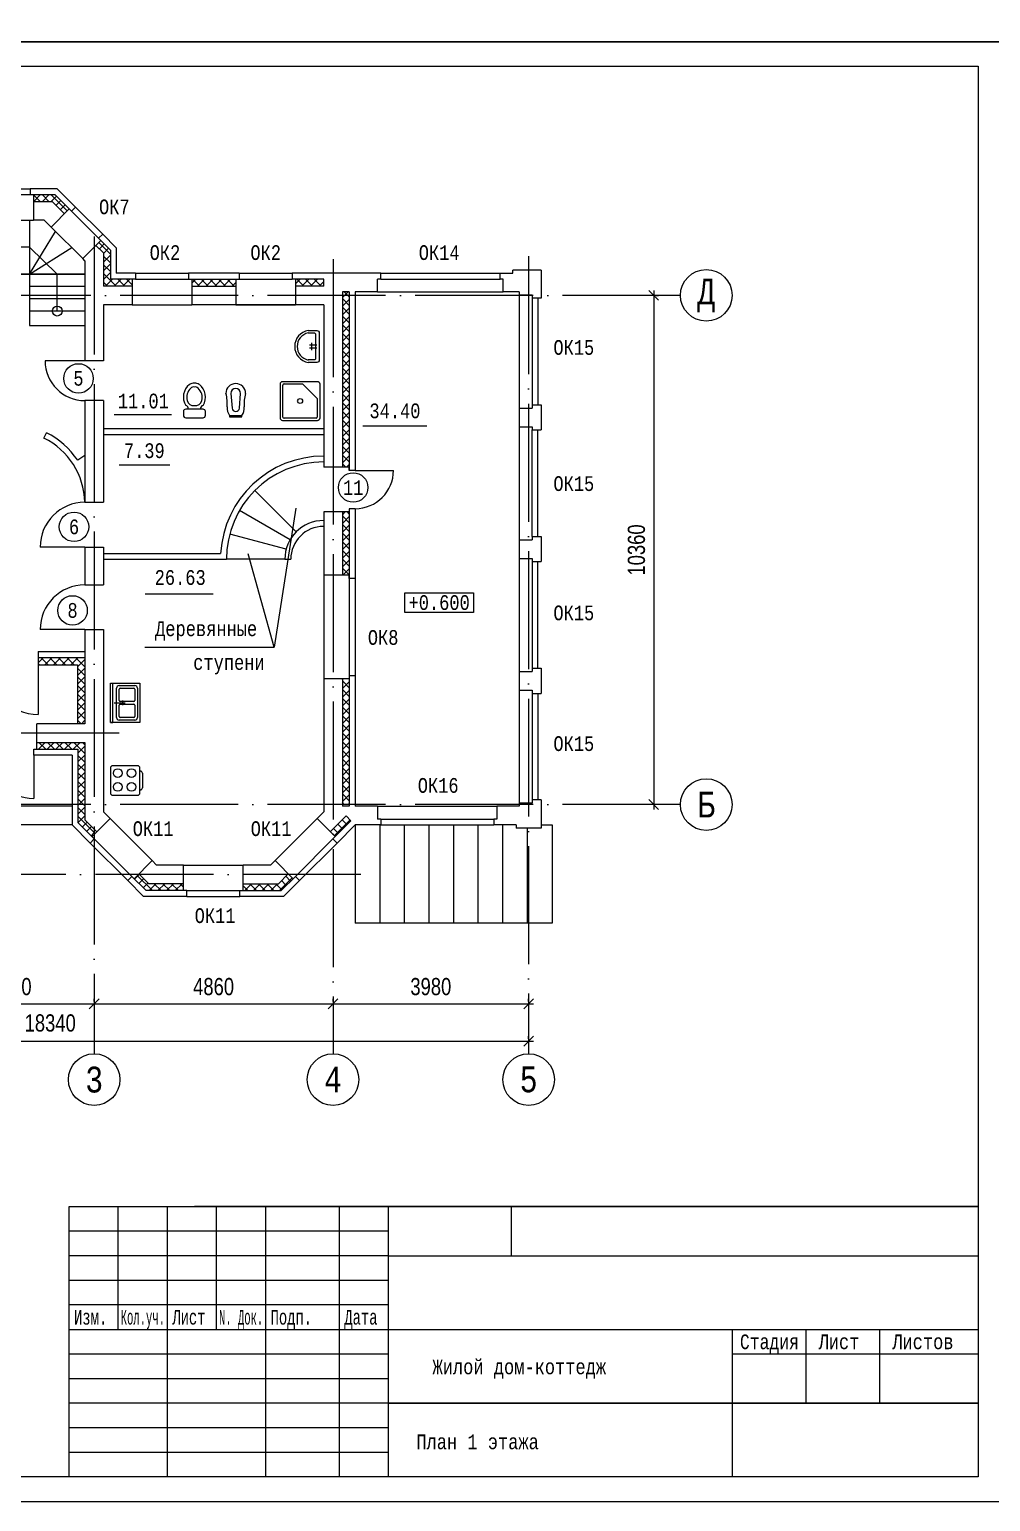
# Model space of a CAD drawing. Extents: x 0 to 84000, y 0 to 59400.
# Drawn here: x 22192 to 41750, y 0 to 29950 of the extents above; entities that cross this region are included whole.
import ezdxf
from ezdxf.enums import TextEntityAlignment as Align

# ---------------------------------------------------------------- set-up
doc = ezdxf.new("R2010")
doc.units = 0
doc.header["$LTSCALE"] = 100
doc.header["$MEASUREMENT"] = 0
doc.linetypes.add('ACAD_ISO04W100', pattern=[30, 24, -3, 0, -3])
doc.layers.get('0').update_dxf_attribs({"linetype": 'CONTINUOUS'})
doc.layers.get('DEFPOINTS').update_dxf_attribs({"linetype": 'CONTINUOUS'})
doc.layers.add('55', color=250, linetype='CONTINUOUS')
doc.styles.add('1', font='TXT', dxfattribs={"width": 0.8})
doc.styles.add('STYLE1', font='monotxt.shx', dxfattribs={"width": 0.8})
doc.dimstyles.get("Standard").update_dxf_attribs({"dimtxt": 0.18, "dimasz": 0.18, "dimexe": 0.18, "dimexo": 0.0625, "dimgap": 0.09, "dimtad": 0, "dimtih": 1, "dimtoh": 1, "dimdec": 4, "dimzin": 0, "dimdsep": 46, "dimtxsty": 'Standard', "dimcen": 0.09, "dimadec": 0, "dimazin": 0, "dimtfac": 1, "dimtdec": 4, "dimtofl": 0, "dimtmove": 0, "dimatfit": 3, "dimfxl": 1, "dimtolj": 1, "dimtzin": 0, "dimarcsym": 0})
pattern_1 = [(45, (-42000, -3e-11), (-88.38835, 88.38835), []), (135, (-42000, -3e-11), (-88.38835, -88.38835), [])]

# ---------------------------------------------------------------- blocks, each defined once
blk = doc.blocks.new('_OBLIQUE')
at = {"color": 0, "linetype": 'ByBlock'}
blk.add_line((-0.5, -0.5), (0.5, 0.5), dxfattribs=at)
blk = doc.blocks.new('*D6')
at = {"layer": '55', "color": 0, "linetype": 'Continuous', "lineweight": -2, "transparency": 16777216}
for p, q in [((34895, 24640), (34895, 14080)), ((34945, 24540), (34995, 24540)), ((34845, 14180), (34795, 14180))]:
    blk.add_line(p, q, dxfattribs=at)
at = {"layer": 'DEFPOINTS', "color": 0, "linetype": 'Continuous', "transparency": 16777216}
for p in [(34895, 24540), (34895, 14180), (34895, 14180)]:
    blk.add_point(p, dxfattribs=at)
at = {"layer": '55', "color": 0, "linetype": 'Continuous', "lineweight": -2, "transparency": 16777216, "xscale": 200, "yscale": 200, "zscale": 200}
for p, rotation in [((34895, 24540), 90), ((34895, 14180), 270)]:
    blk.add_blockref('_OBLIQUE', p, dxfattribs=dict(at, rotation=rotation))
at = {"layer": '55', "color": 0, "linetype": 'Continuous', "transparency": 16777216, "insert": (34545, 19360), "char_height": 350, "attachment_point": 5, "rotation": 90, "style": '1'}
blk.add_mtext('\\A1;10360', dxfattribs=at)
blk = doc.blocks.new('*D8')
at = {"layer": '55', "color": 0, "linetype": 'Continuous', "lineweight": -2, "transparency": 16777216}
for p, q in [((20130, 10175), (20130, 10225)), ((23510, 10175), (23510, 10225)), ((20030, 10125), (23610, 10125))]:
    blk.add_line(p, q, dxfattribs=at)
at = {"layer": 'DEFPOINTS', "color": 0, "linetype": 'Continuous', "transparency": 16777216}
for p in [(20130, 10125), (23510, 10125), (23510, 10125)]:
    blk.add_point(p, dxfattribs=at)
at = {"layer": '55', "color": 0, "linetype": 'Continuous', "lineweight": -2, "transparency": 16777216, "xscale": 200, "yscale": 200, "zscale": 200, "rotation": 180}
blk.add_blockref('_OBLIQUE', (20130, 10125), dxfattribs=at)
at = {"layer": '55', "color": 0, "linetype": 'Continuous', "lineweight": -2, "transparency": 16777216, "xscale": 200, "yscale": 200, "zscale": 200}
blk.add_blockref('_OBLIQUE', (23510, 10125), dxfattribs=at)
at = {"layer": '55', "color": 0, "linetype": 'Continuous', "transparency": 16777216, "insert": (21820, 10475), "char_height": 350, "attachment_point": 5, "style": '1'}
blk.add_mtext('\\A1;3380', dxfattribs=at)
blk = doc.blocks.new('*D9')
at = {"layer": '55', "color": 0, "linetype": 'Continuous', "lineweight": -2, "transparency": 16777216}
for p, q in [((23510, 10175), (23510, 10225)), ((28370, 10175), (28370, 10225)), ((23410, 10125), (28470, 10125))]:
    blk.add_line(p, q, dxfattribs=at)
at = {"layer": 'DEFPOINTS', "color": 0, "linetype": 'Continuous', "transparency": 16777216}
for p in [(23510, 10125), (28370, 10125), (28370, 10125)]:
    blk.add_point(p, dxfattribs=at)
at = {"layer": '55', "color": 0, "linetype": 'Continuous', "lineweight": -2, "transparency": 16777216, "xscale": 200, "yscale": 200, "zscale": 200, "rotation": 180}
blk.add_blockref('_OBLIQUE', (23510, 10125), dxfattribs=at)
at = {"layer": '55', "color": 0, "linetype": 'Continuous', "lineweight": -2, "transparency": 16777216, "xscale": 200, "yscale": 200, "zscale": 200}
blk.add_blockref('_OBLIQUE', (28370, 10125), dxfattribs=at)
at = {"layer": '55', "color": 0, "linetype": 'Continuous', "transparency": 16777216, "insert": (25940, 10475), "char_height": 350, "attachment_point": 5, "style": '1'}
blk.add_mtext('\\A1;4860', dxfattribs=at)
blk = doc.blocks.new('*D10')
at = {"layer": '55', "color": 0, "linetype": 'Continuous', "lineweight": -2, "transparency": 16777216}
for p, q in [((28370, 10175), (28370, 10225)), ((32350, 10175), (32350, 10225)), ((28270, 10125), (32450, 10125))]:
    blk.add_line(p, q, dxfattribs=at)
at = {"layer": 'DEFPOINTS', "color": 0, "linetype": 'Continuous', "transparency": 16777216}
for p in [(28370, 10125), (32350, 10125), (32350, 10125)]:
    blk.add_point(p, dxfattribs=at)
at = {"layer": '55', "color": 0, "linetype": 'Continuous', "lineweight": -2, "transparency": 16777216, "xscale": 200, "yscale": 200, "zscale": 200, "rotation": 180}
blk.add_blockref('_OBLIQUE', (28370, 10125), dxfattribs=at)
at = {"layer": '55', "color": 0, "linetype": 'Continuous', "lineweight": -2, "transparency": 16777216, "xscale": 200, "yscale": 200, "zscale": 200}
blk.add_blockref('_OBLIQUE', (32350, 10125), dxfattribs=at)
at = {"layer": '55', "color": 0, "linetype": 'Continuous', "transparency": 16777216, "insert": (30360, 10475), "char_height": 350, "attachment_point": 5, "style": '1'}
blk.add_mtext('\\A1;3980', dxfattribs=at)
blk = doc.blocks.new('*D11')
at = {"layer": '55', "color": 0, "linetype": 'Continuous', "lineweight": -2, "transparency": 16777216}
for p, q in [((13910, 9365), (32450, 9365)), ((14010, 9315), (14010, 9265)), ((32350, 9415), (32350, 9465))]:
    blk.add_line(p, q, dxfattribs=at)
at = {"layer": 'DEFPOINTS', "color": 0, "linetype": 'Continuous', "transparency": 16777216}
for p in [(14010, 9365), (32350, 9365), (32350, 9365)]:
    blk.add_point(p, dxfattribs=at)
at = {"layer": '55', "color": 0, "linetype": 'Continuous', "lineweight": -2, "transparency": 16777216, "xscale": 200, "yscale": 200, "zscale": 200, "rotation": 180}
blk.add_blockref('_OBLIQUE', (14010, 9365), dxfattribs=at)
at = {"layer": '55', "color": 0, "linetype": 'Continuous', "lineweight": -2, "transparency": 16777216, "xscale": 200, "yscale": 200, "zscale": 200}
blk.add_blockref('_OBLIQUE', (32350, 9365), dxfattribs=at)
at = {"layer": '55', "color": 0, "linetype": 'Continuous', "transparency": 16777216, "insert": (22615, 9735), "char_height": 350, "attachment_point": 5, "style": '1'}
blk.add_mtext('\\A1;18340', dxfattribs=at)
blk = doc.blocks.new('PDUSH2')
at = {"linetype": 'Continuous'}
for p, q in [((-350, -725), (-350, -75)), ((-325, -50), (50, -50)), ((350, -350), (50, -50)), ((350, -350), (350, -725)), ((325, -750), (-325, -750))]:
    blk.add_line(p, q, dxfattribs=at)
blk.add_lwpolyline([(-400, -750), (-400, -50, -0.414214), (-350, 0), (350, 0, -0.414214), (400, -50), (400, -750, -0.414214), (350, -800), (-350, -800, -0.414214)], format="xyb", close=True, dxfattribs=at)
blk.add_circle((0, -400), 50, dxfattribs=at)
for centre, start, end in [((-325, -75), 90, 180), ((-325, -725), 180, 270), ((325, -725), 270, 0)]:
    blk.add_arc(centre, 25, start, end, dxfattribs=at)
blk = doc.blocks.new('BIDE')
at = {"linetype": 'Continuous'}
for p, q in [((0, 125), (0, -125)), ((25, 125), (0, 125)), ((25, 125), (25, -125)), ((0, -125), (25, -125)), ((175, -75), (475, -100))]:
    blk.add_line(p, q, dxfattribs=at)
blk.add_lwpolyline([(475, 100), (175, 75, 0.920133), (175, -75, 1.579392)], format="xyb", dxfattribs=at)
for centre, radius, start, end in [((179, -84), 259, 85.4043, 126.4865), ((275, 875), 704, 263.8845, 286.5044), ((475, 0), 200, 270, 90), ((475, 0), 100, 270, 90), ((179, 84), 259, 233.5135, 274.5957), ((275, -875), 704, 73.4956, 96.1155)]:
    blk.add_arc(centre, radius, start, end, dxfattribs=at)
blk = doc.blocks.new('UNITAS')
at = {"linetype": 'Continuous'}
for p, q in [((-175, 175), (-175, -175)), ((-50, 225), (-125, 225)), ((0, 0), (0, 175)), ((0, -175), (0, 0)), ((-125, -225), (-50, -225))]:
    blk.add_line(p, q, dxfattribs=at)
for centre, radius, start, end in [((-538, 12), 163, 147.5288, 184.3987), ((-538, -12), 163, 175.6013, 212.4712), ((-422, -94), 319, 57.4975, 142.5184), ((-538, 12), 88.4, 135, 188.1301), ((-538, -12), 88.4, 171.8699, 225), ((-412, -96), 254, 75.7355, 137.663), ((-382, 20), 134, 351.4164, 75.9638), ((-382, -20), 134, 284.0362, 8.5836), ((-186, 190), 66.3, 193.4765, 279.1434), ((-125, 175), 50, 90, 180), ((-50, 175), 50, 0, 90), ((-422, 94), 319, 217.4816, 302.5025), ((-412, 96), 254, 222.337, 284.2645), ((-186, -190), 66.3, 80.8566, 166.5235), ((-125, -175), 50, 180, 270), ((-50, -175), 50, 270, 0)]:
    blk.add_arc(centre, radius, start, end, dxfattribs=at)
blk = doc.blocks.new('GPL')
for p, q in [((550, 300), (50, 300)), ((0, 250), (0, -250)), ((600, -250), (600, 250)), ((600, 190), (610, 190)), ((650, 150), (650, -150)), ((610, -190), (600, -190)), ((50, -300), (550, -300))]:
    blk.add_line(p, q)
for centre in [(150, 150), (430, 150), (150, -130), (430, -130)]:
    blk.add_circle(centre, 90)
for centre, radius, start, end in [((50, 250), 50, 90, 180), ((550, 250), 50, 0, 90), ((610, 150), 40, 0, 90), ((50, -250), 50, 180, 270), ((550, -250), 50, 270, 0), ((610, -150), 40, 270, 0)]:
    blk.add_arc(centre, radius, start, end)
blk = doc.blocks.new('MOI3')
at = {"linetype": 'Continuous'}
for p, q in [((-400, 0), (-400, -50)), ((-400, -600), (-400, 0)), ((-400, 0), (400, 0)), ((400, 0), (400, -600)), ((-400, -50), (400, -50)), ((-350, -500), (-350, -175)), ((-300, -125), (300, -125)), ((-300, -475), (-300, -200)), ((-275, -175), (-50, -175)), ((-50, -250), (50, -250)), ((-25, -200), (-25, -475)), ((0, -75), (0, -275)), ((0, -275), (0, -300)), ((25, -475), (25, -200)), ((50, -175), (275, -175)), ((300, -200), (300, -475)), ((350, -175), (350, -500)), ((300, -550), (-300, -550)), ((-50, -500), (-275, -500)), ((275, -500), (50, -500)), ((400, -600), (-400, -600))]:
    blk.add_line(p, q, dxfattribs=at)
for centre, radius, start, end in [((-300, -175), 50, 90, 180), ((-275, -200), 25, 90, 180), ((-50, -200), 25, 0, 90), ((50, -200), 25, 90, 180), ((275, -200), 25, 0, 90), ((300, -175), 50, 0, 90), ((-300, -500), 50, 180, 270), ((-275, -475), 25, 180, 270), ((-50, -475), 25, 270, 0), ((50, -475), 25, 180, 270), ((275, -475), 25, 270, 0), ((300, -500), 50, 270, 0)]:
    blk.add_arc(centre, radius, start, end, dxfattribs=at)
blk = doc.blocks.new('0URPLAN')
at = {"linetype": 'Continuous'}
for p, q in [((-7, -2), (-7, 2)), ((-7, 2), (7, 2)), ((7, 2), (7, -2)), ((7, -2), (-7, -2))]:
    blk.add_line(p, q, dxfattribs=at)
blk = doc.blocks.new('UM4')
at = {"linetype": 'Continuous'}
for p, q in [((75, -150), (-75, -150)), ((-25, -50), (-25, -200)), ((25, -200), (25, -50))]:
    blk.add_line(p, q, dxfattribs=at)
for points in [[(-325, -225), (-325, -50, -0.414214), (-275, 0), (275, 0, -0.414214), (325, -50), (325, -225, -0.414214)], [(-275, -225), (-275, -100, -0.414214), (-250, -75), (250, -75, -0.414214), (275, -100), (275, -225, -0.414214)]]:
    blk.add_lwpolyline(points, format="xyb", dxfattribs=at)
for centre, radius, start, end in [((0, -170), 330, 189.5273, 350.4727), ((0, -169), 281, 191.4212, 348.5788)]:
    blk.add_arc(centre, radius, start, end, dxfattribs=at)
blk = doc.blocks.new('M2')
at = {"linetype": 'Continuous'}
blk.add_circle((0, 0), 3, dxfattribs=at)
at = {"linetype": 'Continuous', "style": 'STYLE1', "width": 0.8, "flags": 4}
blk.add_attdef('МАРКА', text='', height=3, dxfattribs=at).set_placement((0, 0), align=Align.MIDDLE)
at = {"linetype": 'Continuous', "style": 'STYLE1', "width": 0.8, "flags": 5}
blk.add_attdef('ПОЛНАЯ_МАРКА_ЭЛЕМЕНТА', (-5.5, -7.5), '', height=3, dxfattribs=at)
blk = doc.blocks.new('M1')
at = {"linetype": 'Continuous', "style": 'STYLE1', "width": 0.8, "flags": 4}
blk.add_attdef('МАРКА', text='', height=3, dxfattribs=at).set_placement((-0.5, -1.5), align=Align.CENTER)
at = {"linetype": 'Continuous', "style": 'STYLE1', "width": 0.8, "flags": 5}
blk.add_attdef('ПОЛНАЯ_МАРКА_ЭЛЕМЕНТА', (-6, -6.5), '', height=3, dxfattribs=at)

msp = doc.modelspace()

# ---------------------------------------------------------------- hatches: boundary and pattern name
at = {"layer": '55', "linetype": 'Continuous'}
h = msp.add_hatch(dxfattribs=at)
h.set_pattern_fill('ANSI37', color=0, scale=1000, style=0)
h.set_pattern_definition(pattern_1)
h.paths.add_polyline_path([(22275, 26590), (22275, 26450), (22652.3, 26450), (22902.9, 26199.4), (23001.9, 26298.4), (22710.3, 26590)])
h = msp.add_hatch(dxfattribs=at)
h.set_pattern_fill('ANSI37', color=0, scale=1000, style=0)
h.set_pattern_definition(pattern_1)
h.paths.add_polyline_path([(23645.3, 25655), (23546.3, 25556), (23700, 25402.3), (23700, 24730), (24285, 24730), (24285, 24870), (23840, 24870), (23840, 25460.3)])
h = msp.add_hatch(dxfattribs=at)
h.set_pattern_fill('ANSI37', color=0, scale=1000, style=0)
h.paths.add_polyline_path([(26395, 24870), (25495, 24870), (25495, 24730), (26395, 24730)])
h = msp.add_hatch(dxfattribs=at)
h.set_pattern_fill('ANSI37', color=0, scale=1000, style=0)
h.paths.add_polyline_path([(28180, 24730), (28180, 24870), (27605, 24870), (27605, 24730)])
h = msp.add_hatch(dxfattribs=at)
h.set_pattern_fill('ANSI37', color=0, scale=1000, style=0)
h.paths.add_polyline_path([(28700, 24539.7), (28560, 24539.7), (28560, 21045), (28700, 21045)])
h.paths.add_polyline_path([(28700, 24610), (28560, 24610), (28560, 24539.7), (28700, 24539.7)])
h = msp.add_hatch(dxfattribs=at)
h.set_pattern_fill('ANSI37', color=0, scale=1000, style=0)
h.paths.add_polyline_path([(28560, 18845), (28700, 18845), (28700, 20135), (28560, 20135)])
h = msp.add_hatch(dxfattribs=at)
h.set_pattern_fill('ANSI37', color=0, scale=1000, style=0)
h.paths.add_polyline_path([(23320, 17174.7), (22370, 17174.7), (22370, 17024.7), (23170, 17024.7), (23170, 15824.7), (23320, 15824.7)])
h = msp.add_hatch(dxfattribs=at)
h.set_pattern_fill('ANSI37', color=0, scale=1000, style=0)
h.paths.add_polyline_path([(28560, 14180), (28700, 14180), (28700, 16735), (28560, 16735)])
h = msp.add_hatch(dxfattribs=at)
h.set_pattern_fill('ANSI37', color=0, scale=1000, style=0)
h.paths.add_polyline_path([(23320, 15444.7), (22345, 15444.7), (22345, 15304.7), (23180, 15304.7), (23180, 14180), (23320, 14180)])
h.paths.add_polyline_path([(23320, 14180), (23180, 14180), (23180, 13814.4), (23466.6, 13527.8), (23510, 13571.2), (23510, 13682.4), (23320, 13872.4)])
h = msp.add_hatch(dxfattribs=at)
h.set_pattern_fill('ANSI37', color=0, scale=1000, style=0)
h.paths.add_polyline_path([(28735.1, 13849.5), (28636.2, 13948.5), (28370, 13682.4), (28370, 13571.2), (28413.4, 13527.8)])
h.paths.add_polyline_path([(28370, 13682.4), (28314.4, 13626.8), (28370, 13571.2)])
h = msp.add_hatch(dxfattribs=at)
h.set_pattern_fill('ANSI37', color=0, scale=1000, style=0)
h.paths.add_polyline_path([(25330, 12570), (24622.4, 12570), (24432.4, 12760), (24410, 12760), (24322.2, 12672.2), (24564.4, 12430), (25330, 12430)])
h = msp.add_hatch(dxfattribs=at)
h.set_pattern_fill('ANSI37', color=0, scale=1000, style=0)
h.paths.add_polyline_path([(27557.8, 12672.2), (27470, 12760), (27447.6, 12760), (27257.6, 12570), (26540, 12570), (26540, 12430), (27315.6, 12430)])

# ---------------------------------------------------------------- linework, layer by layer
at = {"layer": '55', "color": 0, "linetype": 'Continuous'}
for p, q in [((2000, 29200), (41500, 29200)), ((41500, 29200), (41500, 500)), ((21430, 26710), (22210, 26710)), ((22760, 26710), (22210, 26710)), ((22210, 26710), (22210, 26590)), ((23132.7, 26337.3), (22760, 26710)), ((21430, 26590), (22210, 26590)), ((22210, 26590), (22710.3, 26590)), ((22275, 26590), (22275, 26070)), ((22275, 26450), (22652.3, 26450)), ((22902.9, 26199.4), (22652.3, 26450)), ((23047.8, 26252.5), (22710.3, 26590)), ((21365, 26070), (22275, 26070)), ((22195, 26070), (22195, 24970)), ((22494.9, 26070), (22275, 26070)), ((22634.2, 25930.7), (22494.9, 26070)), ((23001.9, 26298.4), (22634.2, 25930.7)), ((23132.7, 26337.3), (23047.8, 26252.5)), ((23599.4, 25700.9), (23047.8, 26252.5)), ((23684.2, 25785.8), (23132.7, 26337.3)), ((22195, 24970), (22722.5, 25842.5)), ((23277.6, 25287.3), (22634.2, 25930.7)), ((23684.2, 25785.8), (23599.4, 25700.9)), ((23960, 25510), (23684.2, 25785.8)), ((22195, 25520), (21945, 25520)), ((22757.5, 24970), (22195, 25520)), ((22195, 24970), (23052.5, 25512.5)), ((23645.3, 25655), (23277.6, 25287.3)), ((23546.3, 25556), (23700, 25402.3)), ((23599.4, 25700.9), (23840, 25460.3)), ((23840, 25460.3), (23840, 24870)), ((23960, 25510), (23960, 24990)), ((23320, 25244.9), (23277.6, 25287.3)), ((23320, 25244.9), (23320, 23210)), ((23700, 25402.3), (23700, 24730)), ((21445, 24970), (22195, 24970)), ((23320, 24970), (21445, 24970)), ((22195, 24970), (23320, 24970)), ((22195, 24970), (22195, 23930)), ((22757.5, 24220), (22757.5, 24970)), ((24350, 24870), (23840, 24870)), ((24350, 24990), (23960, 24990)), ((24285, 24870), (24285, 24350)), ((24350, 24990), (24350, 24870)), ((24350, 24990), (25430, 24990)), ((24350, 24870), (25430, 24870)), ((25430, 24990), (25430, 24870)), ((26460, 24990), (25430, 24990)), ((25430, 24870), (26460, 24870)), ((25495, 24870), (25495, 24350)), ((26395, 24870), (26395, 24350)), ((26460, 24990), (26460, 24870)), ((26460, 24990), (27540, 24990)), ((26460, 24870), (27540, 24870)), ((27540, 24990), (27540, 24870)), ((29340, 24990), (27540, 24990)), ((28180, 24870), (27540, 24870)), ((27605, 24870), (27605, 24350)), ((28180, 24730), (28180, 24870)), ((29275, 24610), (29275, 24870)), ((29340, 24870), (29275, 24870)), ((29340, 24870), (29340, 24990)), ((29340, 24990), (31770, 24990)), ((29340, 24870), (31770, 24870)), ((31770, 24870), (31770, 24990)), ((31770, 24990), (32030, 24990)), ((31835, 24870), (31770, 24870)), ((31835, 24610), (31835, 24870)), ((32030, 24990), (32030, 25055)), ((32605, 25055), (32030, 25055)), ((32605, 25055), (32605, 24480)), ((23320, 24720), (22195, 24720)), ((24285, 24730), (23700, 24730)), ((25495, 24730), (26395, 24730)), ((28180, 24730), (27605, 24730)), ((28560, 24610), (28560, 21045)), ((28700, 24610), (28560, 24610)), ((28700, 24610), (28700, 20980)), ((28820, 24610), (28820, 20980)), ((29275, 24610), (28820, 24610)), ((29275, 24610), (31835, 24610)), ((32160, 24610), (31835, 24610)), ((32160, 24610), (32160, 24545)), ((23320, 24470), (22195, 24470)), ((23700, 24350), (23700, 23210)), ((24285, 24350), (23700, 24350)), ((24285, 24350), (25495, 24350)), ((28180, 24350), (25495, 24350)), ((26395, 24350), (27605, 24350)), ((28180, 24350), (28180, 21045)), ((32420, 24545), (32160, 24545)), ((32160, 24545), (32160, 22247.3)), ((32420, 24545), (32420, 24480)), ((32605, 24480), (32420, 24480)), ((32420, 24480), (32420, 22312.3)), ((32540, 24480), (32540, 22312.3)), ((23320, 24220), (22195, 24220)), ((22195, 23930), (23320, 23930)), ((23320, 23210), (22510, 23210)), ((23700, 23210), (23320, 23210)), ((23700, 22400), (23320, 22400)), ((23320, 22400), (23320, 20330)), ((23700, 22400), (23700, 20330)), ((32160, 22247.3), (32420, 22247.3)), ((32160, 22247.3), (32160, 21867.3)), ((32420, 22312.3), (32420, 22247.3)), ((32420, 22312.3), (32605, 22312.3)), ((32605, 22312.3), (32605, 21802.3)), ((25080, 22110), (23920, 22110)), ((30280, 21880), (28980, 21880)), ((32160, 21867.3), (32420, 21867.3)), ((32160, 21867.3), (32160, 19567.3)), ((32420, 21867.3), (32420, 21802.3)), ((22488.8, 21637.3), (22542.3, 21744.7)), ((23700, 21830), (28180, 21830)), ((23700, 21710), (28180, 21710)), ((32420, 21802.3), (32605, 21802.3)), ((32420, 19632.3), (32420, 21802.3)), ((32540, 19632.3), (32540, 21802.3)), ((23320, 21280), (23174, 21184.1)), ((24020, 21090), (25050, 21090)), ((28700, 21045), (28180, 21045)), ((28700, 20980), (28700, 21045)), ((28820, 20980), (28700, 20980)), ((28820, 20980), (29600, 20980)), ((27621.4, 19728.6), (26779.9, 20570.1)), ((23320, 20330), (23700, 20330)), ((27495.8, 19565), (26465.3, 20160)), ((27610, 20210), (27170, 17380)), ((28180, 20135), (28180, 18845)), ((28700, 20135), (28180, 20135)), ((28560, 20135), (28560, 18845)), ((28820, 20200), (28700, 20200)), ((28700, 20200), (28700, 20135)), ((28700, 20200), (28700, 18780)), ((28820, 20200), (28820, 18780)), ((27416.9, 19374.5), (26267.5, 19682.5)), ((32160, 19567.3), (32420, 19567.3)), ((32160, 19567.3), (32160, 19187.3)), ((32420, 19632.3), (32605, 19632.3)), ((32420, 19632.3), (32420, 19567.3)), ((32605, 19632.3), (32605, 19122.3)), ((23320, 19420), (22410, 19420)), ((23320, 19420), (23700, 19420)), ((23320, 19420), (23320, 18650)), ((23700, 19420), (23700, 18650)), ((23700, 19290), (26083.4, 19290)), ((23700, 19170), (26200, 19170)), ((27390, 19170), (26200, 19170)), ((27170, 17380), (26640, 19280)), ((27390, 19170), (27510, 19170)), ((32160, 19187.3), (32420, 19187.3)), ((32160, 19187.3), (32160, 16887.3)), ((32420, 19187.3), (32420, 19122.3)), ((32420, 19122.3), (32605, 19122.3)), ((32420, 19122.3), (32420, 16952.3)), ((32540, 16952.3), (32540, 19122.3)), ((23320, 18650), (23700, 18650)), ((28700, 18845), (28180, 18845)), ((28180, 18845), (28180, 16735)), ((28700, 18780), (28700, 18845)), ((28820, 18780), (28700, 18780)), ((28700, 18780), (28700, 16800)), ((28820, 18780), (28820, 16800)), ((24550, 18470), (25930, 18470)), ((23320, 17740), (22410, 17740)), ((23320, 17740), (23700, 17740)), ((23320, 17740), (23320, 15824.7)), ((23700, 17740), (23700, 14029.8)), ((24540, 17380), (27170, 17380)), ((22370, 17294.7), (23320, 17294.7)), ((22370, 17294.7), (22370, 17174.7)), ((22370, 17174.7), (22370, 17024.7)), ((22370, 17174.7), (23320, 17174.7)), ((22370, 17024.7), (23170, 17024.7)), ((22370, 17024.7), (22370, 16014.7)), ((23170, 17024.7), (23170, 15824.7)), ((28820, 16800), (28700, 16800)), ((28700, 16800), (28700, 14144.7)), ((28820, 16800), (28820, 14144.7)), ((32160, 16887.3), (32420, 16887.3)), ((32160, 16887.3), (32160, 16507.3)), ((32420, 16952.3), (32605, 16952.3)), ((32420, 16952.3), (32420, 16887.3)), ((32605, 16952.3), (32605, 16442.3)), ((28180, 16735), (28180, 14029.8)), ((28700, 16735), (28180, 16735)), ((28560, 16735), (28560, 14144.7)), ((32160, 16507.3), (32420, 16507.3)), ((32160, 16507.3), (32160, 14209.7)), ((32420, 16507.3), (32420, 16442.3)), ((32420, 16442.3), (32605, 16442.3)), ((32420, 16442.3), (32420, 14274.7)), ((32540, 16442.3), (32540, 14274.7)), ((23320, 15824.7), (22345, 15824.7)), ((22345, 15304.7), (22345, 15824.7)), ((22280, 15184.7), (22280, 15304.7)), ((22280, 15304.7), (23180, 15304.7)), ((22345, 15444.7), (23320, 15444.7)), ((23180, 15304.7), (23180, 13814.4)), ((23320, 15444.7), (23320, 13872.4)), ((23060, 15184.7), (22280, 15184.7)), ((22280, 15184.7), (22280, 14304.7)), ((23060, 15184.7), (23060, 13764.7)), ((23060, 14144.7), (21477.5, 14144.7)), ((28700, 14144.7), (28560, 14144.7)), ((29275, 14144.7), (28820, 14144.7)), ((29275, 14144.7), (31705, 14144.7)), ((29275, 14144.7), (29275, 13884.7)), ((32160, 14144.7), (31705, 14144.7)), ((31705, 14144.7), (31705, 13884.7)), ((32420, 14209.7), (32160, 14209.7)), ((32160, 14209.7), (32160, 14144.7)), ((32605, 14274.7), (32420, 14274.7)), ((32420, 14274.7), (32420, 14209.7)), ((32605, 14274.7), (32605, 13699.7)), ((23512.5, 13481.9), (23180, 13814.4)), ((23565.6, 13626.8), (23320, 13872.4)), ((23466.6, 13527.8), (23834.3, 13895.5)), ((23834.3, 13895.5), (23700, 14029.8)), ((23834.3, 13895.5), (24689.9, 13039.9)), ((28045.7, 13895.5), (27190.1, 13039.9)), ((28045.7, 13895.5), (28180, 14029.8)), ((28413.4, 13527.8), (28045.7, 13895.5)), ((28314.4, 13626.8), (28636.2, 13948.5)), ((28367.5, 13481.9), (28735.1, 13849.5)), ((28735.1, 13849.5), (28636.2, 13948.5)), ((29340, 13884.7), (29275, 13884.7)), ((29340, 13884.7), (31640, 13884.7)), ((29340, 13884.7), (29340, 13764.7)), ((31705, 13884.7), (31640, 13884.7)), ((31640, 13884.7), (31640, 13764.7)), ((23060, 13764.7), (21634.9, 13764.7)), ((23427.7, 13397), (23060, 13764.7)), ((23427.7, 13397), (23512.5, 13481.9)), ((23512.5, 13481.9), (24276.2, 12718.2)), ((28367.5, 13481.9), (27603.8, 12718.2)), ((28452.3, 13397), (28367.5, 13481.9)), ((28452.3, 13397), (28820, 13764.7)), ((29340, 13764.7), (28820, 13764.7)), ((28820, 13764.7), (28820, 11764.7)), ((29320, 13764.7), (29320, 11764.7)), ((29340, 13764.7), (31640, 13764.7)), ((29820, 13764.7), (29820, 11764.7)), ((30320, 13764.7), (30320, 11764.7)), ((30820, 13764.7), (30820, 11764.7)), ((31320, 13764.7), (31320, 11764.7)), ((32095, 13764.7), (31640, 13764.7)), ((31820, 13764.7), (31820, 11764.7)), ((32095, 13764.7), (32095, 13699.7)), ((32605, 13699.7), (32095, 13699.7)), ((32320, 13699.7), (32320, 11764.7)), ((32605, 13764.7), (32830, 13764.7)), ((32830, 13764.7), (32830, 11764.7)), ((23427.7, 13397), (24191.4, 12633.3)), ((28452.3, 13397), (27688.6, 12633.3)), ((24322.2, 12672.2), (24689.9, 13039.9)), ((24779.8, 12950), (24689.9, 13039.9)), ((25330, 12950), (24779.8, 12950)), ((25330, 12950), (26540, 12950)), ((25330, 12430), (25330, 12950)), ((26540, 12430), (26540, 12950)), ((27100.2, 12950), (26540, 12950)), ((27100.2, 12950), (27190.1, 13039.9)), ((27557.8, 12672.2), (27190.1, 13039.9)), ((24191.4, 12633.3), (24276.2, 12718.2)), ((24514.7, 12310), (24191.4, 12633.3)), ((24276.2, 12718.2), (24564.4, 12430)), ((24421.2, 12771.2), (24622.4, 12570)), ((27458.8, 12771.2), (27257.6, 12570)), ((27603.8, 12718.2), (27315.6, 12430)), ((27365.3, 12310), (27688.6, 12633.3)), ((27688.6, 12633.3), (27603.8, 12718.2)), ((25395, 12310), (24514.7, 12310)), ((25395, 12430), (24564.4, 12430)), ((25330, 12570), (24622.4, 12570)), ((25395, 12430), (26475, 12430)), ((25395, 12310), (25395, 12430)), ((25395, 12310), (26475, 12310)), ((26475, 12430), (27315.6, 12430)), ((26475, 12310), (26475, 12430)), ((27365.3, 12310), (26475, 12310)), ((26540, 12570), (27257.6, 12570)), ((32830, 11764.7), (28820, 11764.7)), ((23000, 6000), (41500, 6000)), ((23000, 500), (23000, 6000)), ((24000, 3500), (24000, 6000)), ((25000, 500), (25000, 6000)), ((41500, 6000), (25550, 6000)), ((26000, 3500), (26000, 6000)), ((27000, 500), (27000, 6000)), ((28500, 500), (28500, 6000)), ((29500, 500), (29500, 6000)), ((32000, 5000), (32000, 6000)), ((29500, 5500), (23000, 5500)), ((29500, 5000), (23000, 5000)), ((29500, 5000), (41500, 5000)), ((29500, 4500), (23000, 4500)), ((29500, 4000), (23000, 4000)), ((23000, 3500), (41500, 3500)), ((36500, 500), (36500, 3500)), ((38000, 2000), (38000, 3500)), ((39500, 2000), (39500, 3500)), ((29500, 3000), (23000, 3000)), ((41500, 3000), (36500, 3000)), ((29500, 2500), (23000, 2500)), ((29500, 2000), (23000, 2000)), ((41500, 2000), (29499.9, 2000)), ((29500, 2000), (41500, 2000)), ((29500, 1500), (23000, 1500)), ((29500, 1000), (23000, 1000)), ((41500, 500), (2000, 500))]:
    msp.add_line(p, q, dxfattribs=at)
at = {"layer": '55', "color": 0, "linetype": 'ACAD_ISO04W100'}
for p, q in [((23510, 25735), (23510, 9110)), ((28370, 25275), (28370, 9110)), ((32350, 25335), (32350, 9110)), ((35440, 24539.7), (9000, 24539.7)), ((24015, 15634.7), (9000, 15634.7)), ((35440, 14180), (9000, 14180)), ((28935, 12760), (9000, 12760))]:
    msp.add_line(p, q, dxfattribs=at)
at = {"layer": '55', "color": 0}
for points in [[(42000, 29700), (42000, 59400), (0, 59400), (0, 29700)], [(42000, 0), (42000, 29700), (0, 29700), (0, 0)]]:
    msp.add_lwpolyline(points, close=True, dxfattribs=at)
at = {"layer": '55', "color": 0, "linetype": 'Continuous'}
for centre, radius in [((35965, 24539.7), 525), ((22757.5, 24220), 100), ((35965, 14180), 525), ((23510, 8585), 525), ((28370, 8585), 525), ((32350, 8585), 525)]:
    msp.add_circle(centre, radius, dxfattribs=at)
for centre, radius, start, end in [((23320, 23210), 810, 180, 270), ((21820, 20294.7), 1500, 1.34867, 63.52031), ((21820, 20294.7), 1620, 33.29971, 63.52031), ((28180, 19170), 2100, 90, 176.72417), ((28180, 19170), 1980, 90, 180), ((28820, 20980), 780, 270, 0), ((23320, 19420), 910, 90, 180), ((28180, 19170), 790, 90, 180), ((28180, 19170), 670, 90, 180), ((23320, 17740), 910, 90, 180), ((22370, 17024.7), 1010, 180, 270), ((22280, 15184.7), 880, 180, 270)]:
    msp.add_arc(centre, radius, start, end, dxfattribs=at)

# ---------------------------------------------------------------- block references
ref = msp.add_blockref('M1', (23970, 26340), dxfattribs=dict(at, xscale=100, yscale=100, zscale=100))
ref.add_attrib('МАРКА', 'ОК7', dxfattribs={"layer": '0', "linetype": 'Continuous', "height": 300, "style": 'STYLE1', "width": 0.8}).set_placement((23920, 26190), align=Align.CENTER)
ref = msp.add_blockref('M1', (25000, 25410), dxfattribs=dict(at, xscale=100, yscale=100, zscale=100))
ref.add_attrib('МАРКА', 'ОК2', dxfattribs={"layer": '0', "linetype": 'Continuous', "height": 300, "style": 'STYLE1', "width": 0.8}).set_placement((24950, 25260), align=Align.CENTER)
ref = msp.add_blockref('M1', (27050, 25410), dxfattribs=dict(at, xscale=100, yscale=100, zscale=100))
ref.add_attrib('МАРКА', 'ОК2', dxfattribs={"layer": '0', "linetype": 'Continuous', "height": 300, "style": 'STYLE1', "width": 0.8}).set_placement((27000, 25260), align=Align.CENTER)
ref = msp.add_blockref('M1', (30580, 25410), dxfattribs=dict(at, xscale=100, yscale=100, zscale=100))
ref.add_attrib('МАРКА', 'ОК14', dxfattribs={"layer": '0', "linetype": 'Continuous', "height": 300, "style": 'STYLE1', "width": 0.8}).set_placement((30530, 25260), align=Align.CENTER)
for name, p, rotation in [('UM4', (28090, 23500), 270), ('UNITAS', (25550, 22050), 270), ('BIDE', (26390, 22070), 90), ('MOI3', (23840, 16250), 90)]:
    msp.add_blockref(name, p, dxfattribs=dict(at, rotation=rotation))
ref = msp.add_blockref('M1', (33320, 23480), dxfattribs=dict(at, xscale=100, yscale=100, zscale=100))
ref.add_attrib('МАРКА', 'ОК15', dxfattribs={"layer": '0', "linetype": 'Continuous', "height": 300, "style": 'STYLE1', "width": 0.8}).set_placement((33270, 23330), align=Align.CENTER)
ref = msp.add_blockref('M2', (23190, 22850), dxfattribs=dict(at, xscale=100, yscale=100, zscale=100))
ref.add_attrib('МАРКА', '5', dxfattribs={"layer": '0', "linetype": 'Continuous', "height": 300, "style": 'STYLE1', "width": 0.8}).set_placement((23190, 22850), align=Align.MIDDLE)
for name, p in [('PDUSH2', (27700, 22790)), ('GPL', (23840, 14670))]:
    msp.add_blockref(name, p, dxfattribs=at)
ref = msp.add_blockref('M2', (28780, 20630), dxfattribs=dict(at, xscale=100, yscale=100, zscale=100))
ref.add_attrib('МАРКА', '11', dxfattribs={"layer": '0', "linetype": 'Continuous', "height": 300, "style": 'STYLE1', "width": 0.8}).set_placement((28780, 20630), align=Align.MIDDLE)
ref = msp.add_blockref('M1', (33320, 20710), dxfattribs=dict(at, xscale=100, yscale=100, zscale=100))
ref.add_attrib('МАРКА', 'ОК15', dxfattribs={"layer": '0', "linetype": 'Continuous', "height": 300, "style": 'STYLE1', "width": 0.8}).set_placement((33270, 20560), align=Align.CENTER)
ref = msp.add_blockref('M2', (23100, 19830), dxfattribs=dict(at, xscale=100, yscale=100, zscale=100))
ref.add_attrib('МАРКА', '6', dxfattribs={"layer": '0', "linetype": 'Continuous', "height": 300, "style": 'STYLE1', "width": 0.8}).set_placement((23100, 19830), align=Align.MIDDLE)
ref = msp.add_blockref('M2', (23070, 18130), dxfattribs=dict(at, xscale=100, yscale=100, zscale=100))
ref.add_attrib('МАРКА', '8', dxfattribs={"layer": '0', "linetype": 'Continuous', "height": 300, "style": 'STYLE1', "width": 0.8}).set_placement((23070, 18130), align=Align.MIDDLE)
at = {"layer": '55', "color": 0, "linetype": 'Continuous', "xscale": 100, "yscale": 100, "zscale": 100}
msp.add_blockref('0URPLAN', (30530, 18290), dxfattribs=at)
at = {"layer": '55', "color": 0, "linetype": 'Continuous'}
ref = msp.add_blockref('M1', (33320, 18080), dxfattribs=dict(at, xscale=100, yscale=100, zscale=100))
ref.add_attrib('МАРКА', 'ОК15', dxfattribs={"layer": '0', "linetype": 'Continuous', "height": 300, "style": 'STYLE1', "width": 0.8}).set_placement((33270, 17930), align=Align.CENTER)
ref = msp.add_blockref('M1', (29440, 17580), dxfattribs=dict(at, xscale=100, yscale=100, zscale=100))
ref.add_attrib('МАРКА', 'ОК8', dxfattribs={"layer": '0', "linetype": 'Continuous', "height": 300, "style": 'STYLE1', "width": 0.8}).set_placement((29390, 17430), align=Align.CENTER)
ref = msp.add_blockref('M1', (33320, 15420), dxfattribs=dict(at, xscale=100, yscale=100, zscale=100))
ref.add_attrib('МАРКА', 'ОК15', dxfattribs={"layer": '0', "linetype": 'Continuous', "height": 300, "style": 'STYLE1', "width": 0.8}).set_placement((33270, 15270), align=Align.CENTER)
ref = msp.add_blockref('M1', (30560, 14570), dxfattribs=dict(at, xscale=100, yscale=100, zscale=100))
ref.add_attrib('МАРКА', 'ОК16', dxfattribs={"layer": '0', "linetype": 'Continuous', "height": 300, "style": 'STYLE1', "width": 0.8}).set_placement((30510, 14420), align=Align.CENTER)
ref = msp.add_blockref('M1', (24760, 13690), dxfattribs=dict(at, xscale=100, yscale=100, zscale=100))
ref.add_attrib('МАРКА', 'ОК11', dxfattribs={"layer": '0', "linetype": 'Continuous', "height": 300, "style": 'STYLE1', "width": 0.8}).set_placement((24710, 13540), align=Align.CENTER)
ref = msp.add_blockref('M1', (27160, 13690), dxfattribs=dict(at, xscale=100, yscale=100, zscale=100))
ref.add_attrib('МАРКА', 'ОК11', dxfattribs={"layer": '0', "linetype": 'Continuous', "height": 300, "style": 'STYLE1', "width": 0.8}).set_placement((27110, 13540), align=Align.CENTER)
ref = msp.add_blockref('M1', (26020, 11920), dxfattribs=dict(at, xscale=100, yscale=100, zscale=100))
ref.add_attrib('МАРКА', 'ОК11', dxfattribs={"layer": '0', "linetype": 'Continuous', "height": 300, "style": 'STYLE1', "width": 0.8}).set_placement((25970, 11770), align=Align.CENTER)

# ---------------------------------------------------------------- texts
at = {"layer": '55', "color": 0, "linetype": 'Continuous', "style": 'STYLE1', "width": 0.8}
for s, height, p in [('Д', 525, (35965, 24539.7)), ('+0.600', 300, (30530, 18290)), ('Б', 525, (35965, 14180)), ('3', 525, (23510, 8585)), ('4', 525, (28370, 8585)), ('5', 525, (32350, 8585))]:
    msp.add_text(s, height=height, dxfattribs=at).set_placement(p, align=Align.MIDDLE)
for s, p in [('11.01', (24510, 22240)), ('34.40', (29630, 22040)), ('7.39', (24530, 21230)), ('26.63', (25260, 18650))]:
    msp.add_text(s, height=300, dxfattribs=at).set_placement(p, align=Align.CENTER)
for s, p in [('Деревянные', (26826.8, 17606.5)), ('ступени', (26979.1, 16920.9))]:
    msp.add_text(s, height=300, dxfattribs=at).set_placement(p, align=Align.RIGHT)
at = {"layer": '55', "color": 0, "linetype": 'Continuous', "style": 'STYLE1'}
for s, width, p in [('Изм.', 0.65, (23100, 3600)), ('Лист', 0.65, (25100, 3600)), ('Подп.', 0.65, (27100, 3600)), ('Дата', 0.65, (28600, 3600)), ('Лист', 0.8, (38250, 3100)), ('Листов', 0.8, (39750, 3100)), ('Жилой дом-коттедж', 0.8, (30395, 2590)), ('План 1 этажа', 0.8, (30065, 1065))]:
    msp.add_text(s, height=300, dxfattribs=dict(at, width=width)).set_placement(p)
for s, width, p, p2 in [('Кол.уч.', 0.5, (24050, 3600), (24950, 3600)), ('N. Док.', 0.5, (26050, 3600), (26950, 3600)), ('Стадия', 0.705882, (36650, 3100), (37850, 3100))]:
    msp.add_text(s, height=300, dxfattribs=dict(at, width=width)).set_placement(p, p2, align=Align.FIT)

# ---------------------------------------------------------------- dimensions: what is measured, and where the dimension line sits
at = {"layer": '55', "color": 0, "linetype": 'Continuous'}
dim = msp.add_linear_dim(base=(34895, 14180), p1=(34895, 24539.7), p2=(34895, 14180), angle=90, dimstyle='Standard', override={"dimscale": 100, "dimtxt": 3.5, "dimasz": 2, "dimexe": 1, "dimexo": 0.5, "dimtih": 0, "dimtoh": 0, "dimdec": 0, "dimtxsty": '1', "dimblk1": 'OBLIQUE', "dimblk2": 'OBLIQUE', "dimsah": 1, "dimdle": 1, "dimtdec": 0, "dimtix": 1, "dimtofl": 1, "dimtmove": 2, "dimtvp": 1}, dxfattribs=at)
dim.commit()
dim.dimension.update_dxf_attribs({"geometry": '*D6', "text_midpoint": (34545, 19359.8)})
for base, p1, p2, picture, middle in [((23510, 10125), (20130, 10125), (23510, 10125), '*D8', (21820, 10475)), ((28370, 10125), (23510, 10125), (28370, 10125), '*D9', (25940, 10475)), ((32350, 10125), (28370, 10125), (32350, 10125), '*D10', (30360, 10475))]:
    dim = msp.add_linear_dim(base=base, p1=p1, p2=p2, dimstyle='Standard', override={"dimscale": 100, "dimtxt": 3.5, "dimasz": 2, "dimexe": 1, "dimexo": 0.5, "dimtih": 0, "dimtoh": 0, "dimdec": 0, "dimtxsty": '1', "dimblk1": 'OBLIQUE', "dimblk2": 'OBLIQUE', "dimsah": 1, "dimdle": 1, "dimtdec": 0, "dimtix": 1, "dimtofl": 1, "dimtmove": 2, "dimtvp": 1}, dxfattribs=at)
    dim.commit()
    dim.dimension.update_dxf_attribs({"geometry": picture, "text_midpoint": middle})
dim = msp.add_linear_dim(base=(32350, 9365), p1=(14010, 9365), p2=(32350, 9365), dimstyle='Standard', override={"dimscale": 100, "dimtxt": 3.5, "dimasz": 2, "dimexe": 1, "dimexo": 0.5, "dimtih": 0, "dimtoh": 0, "dimdec": 0, "dimtxsty": '1', "dimblk1": 'OBLIQUE', "dimblk2": 'OBLIQUE', "dimsah": 1, "dimdle": 1, "dimtdec": 0, "dimtix": 1, "dimtofl": 1, "dimtmove": 2, "dimtvp": 1}, dxfattribs=at)
dim.commit()
dim.dimension.update_dxf_attribs({"geometry": '*D11', "text_midpoint": (22615, 9735), "dimtype": 160})

doc.saveas('drawing.dxf')
